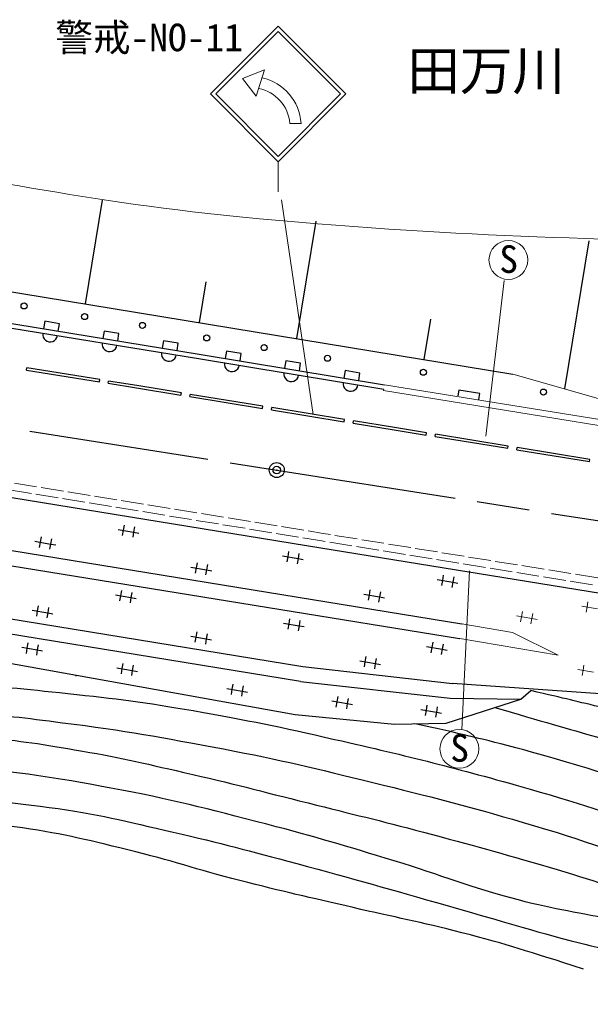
# Model space of a CAD drawing. Units: millimetres, scale not verified. Extents: x 52259 to 692259, y 20000 to 380000.
# Drawn here: x 363493 to 401458, y 242431 to 307427 of the extents above; entities that cross this region are included whole.
import ezdxf
from ezdxf.enums import TextEntityAlignment as Align

# ---------------------------------------------------------------- set-up
doc = ezdxf.new("R2010")
doc.units = ezdxf.units.MM
doc.header["$LTSCALE"] = 1000
doc.header["$PDMODE"] = 32
doc.header["$PDSIZE"] = 500
doc.linetypes.add('CHAIN', pattern=[18.5, 12, -1.5, 3.5, -1.5])
for name, color, linetype, lineweight in [('M-BGD', 7, 'Continuous', 25), ('M-BMK', 7, 'Continuous', 13), ('M-BMK-SRVR', 3, 'Continuous', 25), ('台帳修正', 7, 'Continuous', 25), ('現況平面', 7, 'Continuous', 13)]:
    doc.layers.add(name, color=color, linetype=linetype, lineweight=lineweight)
doc.layers.add('M-BGD-HICN', color=7, linetype='Continuous')
doc.styles.add('ＭＳ ゴシック', font='')
doc.styles.get('ＭＳ ゴシック').set_extended_font_data('MS Gothic')

msp = doc.modelspace()

# ---------------------------------------------------------------- linework, layer by layer
at = {"layer": 'M-BGD'}
for p, q in [((367874, 288531), (369005, 295416)), ((381941, 286220), (383222, 294020)), ((399745, 282879), (401363, 292728)), ((348445, 291721), (396305, 283861)), ((375460, 287285), (375904, 289989)), ((355658, 288107), (375399, 284890)), ((355707, 288403), (375448, 285186)), ((365164, 287369), (365084, 286875)), ((366151, 287208), (365164, 287369)), ((390403, 284831), (390846, 287522)), ((366071, 286714), (366151, 287208)), ((369112, 286725), (369032, 286232)), ((370099, 286564), (369112, 286725)), ((370019, 286071), (370099, 286564)), ((373060, 286082), (372980, 285588)), ((374047, 285921), (373060, 286082)), ((373967, 285428), (374047, 285921)), ((377250, 285395), (377168, 284902)), ((378236, 285232), (377250, 285395)), ((375399, 284890), (387720, 282853)), ((375448, 285186), (387768, 283149)), ((378155, 284738), (378236, 285232)), ((381196, 284742), (381115, 284249)), ((382183, 284579), (381196, 284742)), ((363964, 284133), (363988, 284281)), ((363964, 284133), (368800, 283346)), ((368824, 283494), (363988, 284281)), ((382101, 284086), (382183, 284579)), ((385143, 284090), (385061, 283596)), ((386129, 283926), (385143, 284090)), ((368800, 283346), (368824, 283494)), ((369392, 283250), (369416, 283398)), ((386048, 283433), (386129, 283926)), ((392711, 282802), (392646, 282407)), ((394092, 282577), (392711, 282802)), ((374229, 282464), (374253, 282612)), ((374821, 282367), (374845, 282515)), ((374821, 282367), (379658, 281581)), ((379682, 281729), (374845, 282515)), ((394028, 282182), (394092, 282577)), ((379658, 281581), (379682, 281729)), ((380250, 281485), (380274, 281633)), ((380250, 281485), (385086, 280698)), ((385110, 280846), (380274, 281633)), ((385086, 280698), (385110, 280846)), ((385678, 280602), (385703, 280750)), ((390532, 279813), (390556, 279961)), ((391124, 279716), (391148, 279865)), ((391124, 279716), (395961, 278930)), ((395985, 279078), (391148, 279865)), ((383524, 272285), (342018, 279038)), ((395961, 278930), (395985, 279078)), ((396553, 278834), (396577, 278982)), ((396553, 278834), (401390, 278047)), ((401414, 278195), (396577, 278982)), ((401390, 278047), (401414, 278195)), ((345686, 274947), (392915, 267268)), ((345526, 273960), (392758, 266280)), ((370449, 273826), (370388, 273482)), ((371138, 273705), (371078, 273360)), ((364922, 273035), (364862, 272690)), ((370044, 273542), (371078, 273360)), ((370388, 273482), (370328, 273137)), ((371078, 273360), (371017, 273016)), ((371078, 273360), (371423, 273300)), ((364517, 272751), (365551, 272569)), ((364862, 272690), (364801, 272346)), ((365551, 272569), (365490, 272225)), ((365612, 272914), (365551, 272569)), ((365551, 272569), (365896, 272509)), ((380981, 271782), (382015, 271600)), ((381326, 271721), (381265, 271376)), ((381386, 272066), (381326, 271721)), ((382076, 271945), (382015, 271600)), ((423054, 265876), (383524, 272285)), ((374891, 271036), (375925, 270855)), ((375296, 271321), (375236, 270976)), ((375986, 271199), (375925, 270855)), ((382015, 271600), (381954, 271255)), ((382015, 271600), (382360, 271539)), ((375236, 270976), (375175, 270631)), ((375925, 270855), (375865, 270510)), ((375925, 270855), (376270, 270794)), ((391674, 270499), (391613, 270154)), ((391268, 270215), (392302, 270033)), ((391613, 270154), (391552, 269809)), ((392302, 270033), (392242, 269688)), ((392363, 270378), (392302, 270033)), ((392302, 270033), (392647, 269972)), ((369865, 269191), (370900, 269009)), ((370210, 269130), (370150, 268786)), ((370271, 269475), (370210, 269130)), ((370960, 269354), (370900, 269009)), ((386391, 269230), (387425, 269048)), ((386736, 269170), (386675, 268825)), ((386796, 269514), (386736, 269170)), ((387486, 269393), (387425, 269048)), ((364736, 268461), (364675, 268116)), ((370900, 269009), (370839, 268665)), ((370900, 269009), (371244, 268949)), ((387425, 269048), (387364, 268704)), ((387425, 269048), (387770, 268988)), ((364331, 268177), (365365, 267995)), ((364675, 268116), (364615, 267772)), ((365365, 267995), (365304, 267651)), ((365425, 268340), (365365, 267995)), ((365365, 267995), (365710, 267935)), ((362638, 267632), (382336, 264429)), ((381048, 267317), (382082, 267135)), ((381393, 267256), (381332, 266912)), ((381453, 267601), (381393, 267256)), ((382082, 267135), (382021, 266790)), ((382143, 267480), (382082, 267135)), ((382082, 267135), (382427, 267075)), ((392915, 267268), (392920, 267267)), ((382178, 263440), (362493, 266642)), ((375280, 266728), (375220, 266383)), ((375970, 266606), (375909, 266262)), ((364046, 265992), (363985, 265647)), ((364735, 265870), (364675, 265526)), ((374875, 266443), (375909, 266262)), ((375220, 266383), (375159, 266038)), ((375909, 266262), (375848, 265917)), ((375909, 266262), (376254, 266201)), ((390966, 266035), (390906, 265690)), ((391656, 265914), (391595, 265569)), ((392758, 266280), (392764, 266280)), ((363641, 265707), (364675, 265526)), ((363985, 265647), (363925, 265302)), ((364675, 265526), (364614, 265181)), ((364675, 265526), (365019, 265465)), ((390561, 265751), (391595, 265569)), ((390906, 265690), (390845, 265345)), ((391595, 265569), (391535, 265224)), ((391595, 265569), (391940, 265508)), ((362216, 264762), (381826, 261232)), ((370364, 264629), (370303, 264284)), ((386118, 264803), (387152, 264622)), ((386463, 264743), (386402, 264398)), ((386523, 265088), (386463, 264743)), ((387152, 264622), (387092, 264277)), ((387213, 264966), (387152, 264622)), ((387152, 264622), (387497, 264561)), ((369958, 264345), (370993, 264163)), ((370303, 264284), (370243, 263939)), ((370993, 264163), (370932, 263818)), ((371053, 264508), (370993, 264163)), ((370993, 264163), (371337, 264102)), ((382336, 264429), (392292, 263299)), ((367250, 263794), (367261, 263854)), ((377679, 263257), (377618, 262913)), ((382178, 263440), (392124, 262312)), ((377274, 262973), (378308, 262792)), ((377618, 262913), (377558, 262568)), ((378308, 262792), (378247, 262447)), ((378368, 263136), (378308, 262792)), ((378308, 262792), (378652, 262731)), ((396823, 262258), (397497, 262826)), ((384253, 262139), (385287, 261957)), ((384598, 262078), (384537, 261733)), ((384658, 262423), (384598, 262078)), ((385287, 261957), (385227, 261612)), ((385348, 262302), (385287, 261957)), ((385287, 261957), (385632, 261896)), ((391860, 260652), (396823, 262258)), ((392124, 262312), (396823, 262258)), ((390179, 261577), (391213, 261395)), ((390524, 261517), (390463, 261172)), ((390584, 261861), (390524, 261517)), ((391213, 261395), (391152, 261051)), ((391274, 261740), (391213, 261395)), ((391213, 261395), (391558, 261335)), ((381826, 261232), (388434, 260602)), ((388434, 260602), (391860, 260652))]:
    msp.add_line(p, q, dxfattribs=at)
for points in [[(374253, 282612), (371292, 283093), (369416, 283398)], [(369392, 283250), (371268, 282945), (374229, 282464)], [(385678, 280602), (388410, 280158), (390532, 279813)], [(390556, 279961), (388434, 280306), (385703, 280750)], [(423022, 265520), (422487, 260290), (407798, 262203), (392292, 263299)]]:
    msp.add_lwpolyline(points, dxfattribs=at)
for centre in [(379757, 285621), (383972, 284913), (390350, 283982), (398333, 282667)]:
    msp.add_circle(centre, 200, dxfattribs=at)
for centre, start, end in [((365528, 286498), 170.74539, 350.74539), ((369476, 285855), 170.74539, 350.74539), ((373424, 285212), 170.74539, 350.74539), ((377613, 284524), 170.61118, 350.61118), ((381559, 283871), 170.61118, 350.61118), ((385506, 283219), 170.61118, 350.61118)]:
    msp.add_arc(centre, 500, start, end, dxfattribs=at)
for points, knots in [([(395092, 261698), (401242, 259928), (402801, 259480), (407731, 258022), (412436, 256630), (415151, 256084), (419762, 254407), (423839, 252925), (426081, 251974), (430066, 250260), (431349, 249708), (431990, 249214), (433304, 248744), (436050, 247761), (437594, 247112), (440477, 246675), (443726, 246182), (445693, 246340), (448877, 247156), (452548, 248096), (454265, 249591), (457732, 251121), (460175, 252199), (461476, 252983), (464005, 253840), (466939, 254834), (468644, 255248), (471698, 255767), (476141, 256522), (478698, 256480), (483201, 256655), (486005, 256764), (487597, 256806), (490383, 256470), (495176, 255893), (497490, 253852), (502236, 252975), (505011, 252461), (506631, 251878), (509426, 252264), (511880, 252603), (513303, 253240), (515252, 254768), (517784, 256754), (518784, 258460), (520224, 261337), (521853, 264590), (521863, 266778), (523190, 270165), (523699, 271465), (523959, 272209), (524599, 273450), (524763, 273768), (524815, 273881), (525031, 274259)], [0, 0, 0, 0, 1, 1, 1, 2, 2, 2, 3, 3, 3, 4, 4, 4, 5, 5, 5, 6, 6, 6, 7, 7, 7, 8, 8, 8, 9, 9, 9, 10, 10, 10, 11, 11, 11, 12, 12, 12, 13, 13, 13, 14, 14, 14, 15, 15, 15, 16, 16, 16, 17, 17, 17, 18, 18, 18, 18]), ([(257138, 256651), (258223, 258190), (259398, 258729), (260938, 259985), (262564, 261311), (263516, 262019), (265316, 263095), (266876, 264028), (267810, 264468), (269511, 265110), (271664, 265922), (272922, 266276), (275185, 266697), (277728, 267170), (279197, 267127), (281771, 267392), (284233, 267645), (285613, 267773), (288076, 268020), (290769, 268289), (292274, 268478), (294970, 268714), (297542, 268938), (298982, 269110), (301563, 269176), (305095, 269268), (307084, 269186), (310603, 268868), (312753, 268673), (313934, 268358), (316049, 267924), (318881, 267341), (320471, 266999), (323236, 266152), (326197, 265245), (327796, 264555), (330693, 263460), (333374, 262447), (334752, 261523), (337513, 260751), (340588, 259891), (342380, 259559), (345567, 259354), (348791, 259146), (350602, 259598), (353832, 259668), (356515, 259727), (358025, 259875), (360704, 259712), (363238, 259558), (364649, 259319), (367153, 258898), (370013, 258418), (371595, 258029), (374424, 257387), (377663, 256650), (379459, 256158), (382682, 255355), (385683, 254608), (387369, 254208), (390359, 253415), (393633, 252547), (395461, 252037), (398711, 251085), (401677, 250216), (403306, 249624), (406272, 248757), (409245, 247889), (410946, 247523), (413913, 246633), (416693, 245800), (418334, 245532), (420987, 244354), (422304, 243769), (423214, 243308), (424128, 242766)], [0, 0, 0, 0, 1, 1, 1, 2, 2, 2, 3, 3, 3, 4, 4, 4, 5, 5, 5, 6, 6, 6, 7, 7, 7, 8, 8, 8, 9, 9, 9, 10, 10, 10, 11, 11, 11, 12, 12, 12, 13, 13, 13, 14, 14, 14, 15, 15, 15, 16, 16, 16, 17, 17, 17, 18, 18, 18, 19, 19, 19, 20, 20, 20, 21, 21, 21, 22, 22, 22, 23, 23, 23, 24, 24, 24, 25, 25, 25, 25]), ([(322220, 269134), (325154, 268463), (325984, 268260), (328356, 267557), (331107, 266741), (332538, 265940), (335293, 265138), (338164, 264301), (339785, 263797), (342749, 263397), (345463, 263031), (347010, 263036), (349749, 263001), (353402, 262953), (355448, 263293), (359101, 263217), (362076, 263155), (363737, 262946), (366696, 262633), (369970, 262286), (371804, 262058), (375047, 261493), (378738, 260851), (380793, 260415), (384445, 259585), (389552, 258424), (392400, 257707), (397439, 256282), (401203, 255217), (403248, 254413), (406982, 253251), (410604, 252124), (412661, 251587), (416283, 250459), (418200, 249862), (419307, 249614), (421167, 248859), (425176, 247232), (427018, 245471), (430941, 243647), (431584, 243348), (432171, 243053), (432724, 242766)], [0, 0, 0, 0, 1, 1, 1, 2, 2, 2, 3, 3, 3, 4, 4, 4, 5, 5, 5, 6, 6, 6, 7, 7, 7, 8, 8, 8, 9, 9, 9, 10, 10, 10, 11, 11, 11, 12, 12, 12, 13, 13, 13, 14, 14, 14, 14]), ([(318467, 268999), (321229, 268529), (322058, 268356), (324315, 267754), (327245, 266972), (328782, 266192), (331640, 265177), (334746, 264075), (336386, 263131), (339584, 262329), (341325, 261892), (342317, 261665), (344106, 261512), (347424, 261228), (349300, 261329), (352630, 261300), (355434, 261276), (357008, 261446), (359810, 261328), (362378, 261219), (363811, 261020), (366360, 260693), (370563, 260154), (372902, 259733), (377065, 258945), (380966, 258207), (383127, 257665), (386983, 256721), (390906, 255760), (393100, 255200), (396977, 254068), (401189, 252838), (403479, 251925), (407672, 250633), (411319, 249509), (413436, 249117), (417044, 247875), (420030, 246848), (421729, 246295), (424561, 244897), (426173, 244101), (427274, 243483), (428383, 242766)], [0, 0, 0, 0, 1, 1, 1, 2, 2, 2, 3, 3, 3, 4, 4, 4, 5, 5, 5, 6, 6, 6, 7, 7, 7, 8, 8, 8, 9, 9, 9, 10, 10, 10, 11, 11, 11, 12, 12, 12, 13, 13, 13, 14, 14, 14, 14]), ([(421141, 241913), (417281, 243751), (415590, 244559), (411591, 245705), (408381, 246625), (406504, 246831), (403239, 247530), (400673, 248080), (399204, 248254), (396663, 248910), (393391, 249754), (391645, 250531), (388411, 251510), (385119, 252508), (383276, 253077), (379946, 253939), (375912, 254983), (373650, 255590), (369553, 256348), (365722, 257057), (363555, 257427), (359667, 257675), (357024, 257844), (355534, 257678), (352885, 257641), (350006, 257600), (348386, 257249), (345515, 257479), (342244, 257741), (340400, 258018), (337228, 258860), (333387, 259880), (331475, 261184), (327706, 262449), (324772, 263434), (323098, 263895), (320114, 264718), (317251, 265507), (315666, 266061), (312740, 266574), (309309, 267175), (307346, 267352), (303864, 267449), (300075, 267555), (297947, 267335), (294168, 267042), (290978, 266795), (289209, 266471), (286034, 266072), (283795, 265791), (282558, 265492), (280309, 265304), (278750, 265173), (277864, 265303), (276305, 265166), (274168, 264978), (272907, 265100), (270857, 264466), (269017, 263897), (267980, 263477), (266370, 262419), (264480, 261177), (263452, 260371), (261950, 258680), (260810, 257396), (259935, 256604), (259699, 254903), (259593, 254135), (259561, 253739), (259696, 252918)], [0, 0, 0, 0, 1, 1, 1, 2, 2, 2, 3, 3, 3, 4, 4, 4, 5, 5, 5, 6, 6, 6, 7, 7, 7, 8, 8, 8, 9, 9, 9, 10, 10, 10, 11, 11, 11, 12, 12, 12, 13, 13, 13, 14, 14, 14, 15, 15, 15, 16, 16, 16, 17, 17, 17, 18, 18, 18, 19, 19, 19, 20, 20, 20, 21, 21, 21, 22, 22, 22, 23, 23, 23, 23]), ([(262782, 253514), (263059, 254923), (263247, 255529), (263874, 256676), (264735, 258251), (265597, 258966), (267095, 259955), (269326, 261428), (270859, 261835), (273448, 262503), (275491, 263030), (276724, 262825), (278823, 263040), (280745, 263237), (281848, 263176), (283741, 263559), (285299, 263874), (286106, 264324), (287661, 264652), (290557, 265264), (292229, 265349), (295176, 265629), (297761, 265874), (299223, 265919), (301820, 265895), (304981, 265867), (306768, 265823), (309895, 265360), (312748, 264938), (314277, 264328), (317049, 263532), (320385, 262575), (322267, 262056), (325511, 260823), (328895, 259536), (330571, 258272), (333987, 257071), (336828, 256072), (338426, 255351), (341419, 255019), (344956, 254628), (346976, 254865), (350529, 255062), (353039, 255201), (354423, 255611), (356936, 255663), (360274, 255731), (362151, 255488), (365462, 255061), (368721, 254642), (370509, 254145), (373712, 253415), (376940, 252679), (378728, 252182), (381927, 251332), (385851, 250290), (388030, 249636), (391938, 248535), (395153, 247629), (396937, 247061), (400165, 246198), (402713, 245518), (404204, 245372), (406722, 244587), (408794, 243940), (409514, 243672), (411948, 242698)], [0, 0, 0, 0, 1, 1, 1, 2, 2, 2, 3, 3, 3, 4, 4, 4, 5, 5, 5, 6, 6, 6, 7, 7, 7, 8, 8, 8, 9, 9, 9, 10, 10, 10, 11, 11, 11, 12, 12, 12, 13, 13, 13, 14, 14, 14, 15, 15, 15, 16, 16, 16, 17, 17, 17, 18, 18, 18, 19, 19, 19, 20, 20, 20, 21, 21, 21, 22, 22, 22, 22]), ([(401001, 244308), (397160, 245545), (396103, 245898), (392912, 246732), (390102, 247466), (388495, 247742), (385668, 248405), (382722, 249096), (381063, 249451), (378132, 250202), (375216, 250949), (373626, 251530), (370702, 252242), (367779, 252954), (366134, 253360), (363155, 253772), (361419, 254012), (360439, 254184), (358686, 254176), (355741, 254164), (354101, 253886), (351164, 253668), (348667, 253482), (347277, 253124), (344773, 253159), (342370, 253192), (341011, 253326), (338653, 253791), (336081, 254298), (334700, 254855), (332224, 255719), (329826, 256556), (328579, 257278), (326197, 258162), (323656, 259105), (322184, 259496), (319616, 260362), (316477, 261421), (314804, 262300), (311588, 263097), (308921, 263758), (307396, 264067), (304659, 264315), (301534, 264598), (299767, 264607), (296630, 264555), (294394, 264518), (293140, 264431), (290918, 264181), (289121, 263979), (288114, 263822), (286348, 263430), (284252, 262964), (283139, 262470), (281076, 261875), (277173, 260749), (274758, 260756), (271060, 259074), (269681, 258447), (268762, 258178), (267752, 257048), (266894, 256087), (266626, 255471), (266151, 254165)], [0, 0, 0, 0, 1, 1, 1, 2, 2, 2, 3, 3, 3, 4, 4, 4, 5, 5, 5, 6, 6, 6, 7, 7, 7, 8, 8, 8, 9, 9, 9, 10, 10, 10, 11, 11, 11, 12, 12, 12, 13, 13, 13, 14, 14, 14, 15, 15, 15, 16, 16, 16, 17, 17, 17, 18, 18, 18, 19, 19, 19, 20, 20, 20, 21, 21, 21, 21]), ([(474203, 257976), (471551, 257494), (470872, 257369), (468742, 256957), (466310, 256486), (464901, 256400), (462525, 255700), (459030, 254669), (457283, 253482), (453829, 252321), (450998, 251369), (449426, 250671), (446470, 250246), (444184, 249917), (442850, 250012), (440557, 250290), (436930, 250730), (435001, 251593), (431515, 252685), (428236, 253713), (426525, 254654), (423272, 255760), (420399, 256737), (418749, 257160), (415842, 258029), (413043, 258866), (411482, 259360), (408661, 260123), (406229, 260781), (404846, 261071), (402396, 261661), (400484, 262122), (399881, 262265), (397497, 262826)], [0, 0, 0, 0, 1, 1, 1, 2, 2, 2, 3, 3, 3, 4, 4, 4, 5, 5, 5, 6, 6, 6, 7, 7, 7, 8, 8, 8, 9, 9, 9, 10, 10, 10, 11, 11, 11, 11]), ([(505873, 249626), (501732, 251107), (500545, 251549), (497044, 252493), (493917, 253337), (492171, 253924), (488956, 254319), (485486, 254746), (483494, 254650), (480006, 254410), (475183, 254078), (472389, 254095), (467739, 252772), (464820, 251942), (463262, 251181), (460558, 249802), (457724, 248356), (456379, 247096), (453517, 245709), (451077, 244526), (449718, 243695), (447059, 243167), (444458, 242652), (442891, 242660), (440272, 243074), (437110, 243574), (435485, 244546), (432559, 245844), (429970, 246991), (428821, 248229), (426244, 249403), (422937, 250908), (420988, 251546), (417529, 252659), (414707, 253567), (413044, 253798), (410211, 254673), (407679, 255454), (406320, 256075), (403792, 256869), (400737, 257829), (399023, 258368), (395922, 259169), (393535, 259786), (392736, 259974), (389779, 260622)], [0, 0, 0, 0, 1, 1, 1, 2, 2, 2, 3, 3, 3, 4, 4, 4, 5, 5, 5, 6, 6, 6, 7, 7, 7, 8, 8, 8, 9, 9, 9, 10, 10, 10, 11, 11, 11, 12, 12, 12, 13, 13, 13, 14, 14, 14, 15, 15, 15, 15])]:
    msp.add_open_spline(points, degree=3, knots=knots, dxfattribs=at)
at = {"layer": 'M-BGD-HICN'}
msp.add_point((380600, 277484), dxfattribs=at)
at = {"layer": 'M-BMK'}
for p, q in [((385194, 302481), (380694, 306981)), ((384841, 302481), (380694, 306627)), ((380694, 298334), (384841, 302481)), ((380694, 297981), (385194, 302481)), ((382214, 300527), (381471, 300526)), ((380694, 297980), (380694, 295980)), ((395727, 290076), (394509, 279739)), ((392898, 260208), (393425, 270790))]:
    msp.add_line(p, q, dxfattribs=at)
at = {"layer": 'M-BMK', "color": 2, "linetype": 'CHAIN', "lineweight": 25}
for p, q in [((327621, 285827), (380600, 277484)), ((380600, 277484), (437152, 268578))]:
    msp.add_line(p, q, dxfattribs=at)
at = {"layer": 'M-BMK'}
for centre in [(396001, 291446), (392740, 258953)]:
    msp.add_circle(centre, 1290, dxfattribs=at)
at = {"layer": 'M-BMK', "lineweight": 25}
for centre in [(363791, 288389), (367821, 287682), (371667, 287097), (375943, 286267)]:
    msp.add_circle(centre, 200, dxfattribs=at)
at = {"layer": 'M-BMK-SRVR'}
msp.add_circle((380600, 277484), 500, dxfattribs=at)
at = {"layer": '台帳修正', "color": 150, "lineweight": 13}
for p, q in [((387720, 282853), (387705, 282764)), ((387768, 283149), (387770, 283159))]:
    msp.add_line(p, q, dxfattribs=at)
at = {"layer": '現況平面'}
for p, q in [((380906, 295454), (383029, 281185)), ((396305, 283861), (405024, 281371)), ((387770, 283159), (413753, 278941)), ((364629, 276372), (363148, 276613)), ((366406, 276083), (364925, 276324)), ((362798, 276164), (364279, 275923)), ((364575, 275875), (366055, 275634)), ((366351, 275586), (367832, 275345)), ((368182, 275794), (366702, 276035)), ((369959, 275505), (368478, 275746)), ((368128, 275297), (369608, 275056)), ((369905, 275008), (371385, 274767)), ((371736, 275216), (370255, 275457)), ((373512, 274927), (372032, 275168)), ((371681, 274719), (373162, 274478)), ((373458, 274430), (374938, 274189)), ((375289, 274638), (373808, 274879)), ((377066, 274349), (375585, 274590)), ((378842, 274060), (377362, 274301)), ((375235, 274141), (376715, 273900)), ((377011, 273851), (378492, 273611)), ((380619, 273771), (379138, 274012)), ((382395, 273482), (380915, 273723)), ((378788, 273562), (380268, 273322)), ((380564, 273273), (382045, 273033)), ((382341, 272984), (383604, 272779)), ((383684, 273272), (382692, 273434)), ((384172, 273193), (383684, 273272)), ((385949, 272905), (384468, 273145)), ((383604, 272779), (383822, 272744)), ((384118, 272696), (385598, 272456)), ((385895, 272408), (387375, 272167)), ((387726, 272617), (386245, 272857)), ((389503, 272329), (388022, 272569)), ((387671, 272119), (389152, 271879)), ((389448, 271831), (390929, 271591)), ((391279, 272041), (389799, 272281)), ((393056, 271753), (391575, 271993)), ((394833, 271465), (393352, 271705)), ((391225, 271543), (392706, 271303)), ((393002, 271255), (394482, 271015)), ((396610, 271177), (395129, 271417)), ((398387, 270889), (396906, 271129)), ((394779, 270967), (396259, 270727)), ((396555, 270679), (398036, 270439)), ((398332, 270391), (399813, 270151)), ((400163, 270601), (398683, 270841)), ((401940, 270313), (400459, 270553)), ((400109, 270103), (401590, 269863)), ((400888, 268446), (401922, 268264)), ((401293, 268730), (401232, 268385)), ((396530, 267796), (397565, 267614)), ((396936, 268080), (396875, 267735)), ((397625, 267959), (397565, 267614)), ((401232, 268385), (401172, 268041)), ((396273, 266681), (392915, 267268)), ((396875, 267735), (396815, 267391)), ((397565, 267614), (397504, 267270)), ((397565, 267614), (397909, 267554)), ((399305, 265172), (396273, 266681)), ((392764, 266280), (399305, 265172)), ((400623, 264233), (401657, 264052)), ((400968, 264173), (400907, 263828)), ((401028, 264517), (400968, 264173))]:
    msp.add_line(p, q, dxfattribs=at)
msp.add_lwpolyline([(424865, 277317), (421856, 277426), (417216, 278002), (413619, 278558), (387705, 282764)], dxfattribs=at)
msp.add_open_spline([(461172, 301001), (459649, 298392), (458445, 297327), (456235, 295445), (450035, 290163), (443828, 292560), (435739, 291607), (427913, 290685), (423451, 291990), (415578, 292334), (400936, 292976), (392696, 292895), (378109, 294321), (366608, 295445), (360309, 297222), (348838, 298625), (344199, 299192), (340742, 299146), (337049, 299394)], degree=3, knots=[0, 0, 0, 0, 1, 1, 1, 2, 2, 2, 3, 3, 3, 4, 4, 4, 5, 5, 5, 6, 6, 6, 6], dxfattribs=at)

# ---------------------------------------------------------------- texts
at = {"layer": 'M-BMK', "style": 'ＭＳ ゴシック'}
msp.add_text('警戒-NO-11', height=1833, dxfattribs=at).set_placement((372110, 306238), align=Align.MIDDLE_CENTER)
for p in [(396020, 290039), (392759, 257547)]:
    msp.add_text('S', height=1833, dxfattribs=at).set_placement(p, align=Align.BOTTOM_CENTER)
at = {"layer": '現況平面', "style": 'ＭＳ ゴシック'}
msp.add_text('田万川', height=2566, dxfattribs=at).set_placement((394522, 304039), align=Align.MIDDLE_CENTER)

# ---------------------------------------------------------------- wipeouts: each hides what was drawn before it
msp.add_wipeout([(379787, 304078), (378317, 303514), (379229, 302330)])

# ---------------------------------------------------------------- next in the draw order: wipeouts: each hides what was drawn before it
msp.add_wipeout([(379787, 304078), (378317, 303514), (379229, 302330)])

# ---------------------------------------------------------------- next in the draw order: wipeouts: each hides what was drawn before it
msp.add_wipeout([(379621, 303559), (379787, 304078), (378317, 303514), (379229, 302330), (379395, 302849)])

# ---------------------------------------------------------------- next in the draw order: linework, layer by layer
at = {"layer": 'M-BMK'}
for p, q in [((376194, 302481), (380694, 306981)), ((376547, 302481), (380694, 306627)), ((379787, 304078), (378317, 303514)), ((379229, 302330), (379787, 304078)), ((378317, 303514), (379229, 302330)), ((376194, 302481), (380694, 297980)), ((376547, 302481), (380694, 298334))]:
    msp.add_line(p, q, dxfattribs=at)
for radius, start, end in [(3327, 3.70323, 77.37188), (2586, 4.73997, 78.83443)]:
    msp.add_arc((378894, 300312), radius, start, end, dxfattribs=at)

doc.saveas('drawing.dxf')
